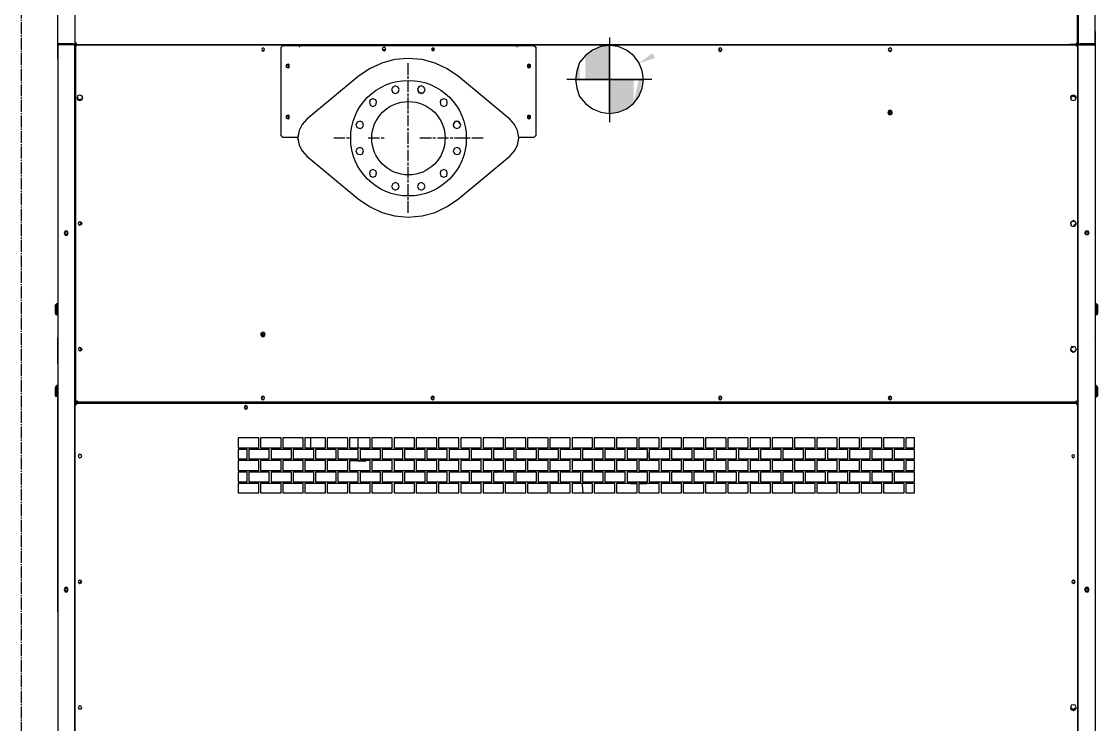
# Model space of a CAD drawing. Header units: millimetres. Extents: x -18489 to 17339, y -1599 to 10961.
# Drawn here: x -15118.1 to -14893.3, y 8070 to 8216.9 of the extents above; entities that cross this region are included whole.
import ezdxf

# ---------------------------------------------------------------- set-up
doc = ezdxf.new("R2010")
doc.units = ezdxf.units.MM
doc.linetypes.add('X-CUB3-L10$0$COL-CEN-LIN', pattern=[3.25, 2.5, -0.25, 0.25, -0.25])
doc.layers.add('188K-SM-03-F10-MECH-EQ-Y2257103$0$Micron CUP L10 CDA EQU$0$M-EQPM-AD', color=5, linetype='Continuous')
doc.layers.add('X-CUB3-L10$0$CCL', color=8, linetype='X-CUB3-L10$0$COL-CEN-LIN')

# ---------------------------------------------------------------- blocks, each defined once
blk = doc.blocks.new('188K-SM-03-F10-MECH-EQ-Y2257103$0$Micron CUP L10 CDA EQU$0$A$C4e6b34ef')
for points in [[(402.6, 2157.9), (406.2, 2160.4), (422.1, 2160.4), (425.8, 2157.9)], [(573.9, 2157.9), (577.5, 2160.4), (594.7, 2160.4), (597.1, 2157.9)], [(3.7, 2139.6), (0, 2142), (-4.9, 2139.6), (-4.9, 2135.9), (0, 2133.5), (3.7, 2135.9)], [(-4.9, 2139.6), (-4.9, 2135.9), (0, 2133.5), (3.7, 2135.9), (3.7, 2139.6), (0, 2142)], [(-3.7, 2138.4), (-2.4, 2135.9), (0, 2134.7), (1.2, 2135.9), (2.4, 2138.4), (1.2, 2139.6), (0, 2140.8), (-2.4, 2139.6), (-3.7, 2138.4), (-2.4, 2134.7), (2.4, 2134.7), (3.7, 2138.4), (2.4, 2140.8), (-2.4, 2140.8)], [(740.3, 2139.6), (740.3, 2135.9), (745.2, 2133.5), (748.8, 2135.9), (748.8, 2139.6), (745.2, 2142)], [(741.5, 2138.4), (742.7, 2135.9), (745.2, 2134.7), (746.4, 2135.9), (747.6, 2138.4), (746.4, 2139.6), (745.2, 2140.8), (742.7, 2139.6), (741.5, 2138.4), (742.7, 2134.7), (747.6, 2134.7), (748.8, 2138.4), (747.6, 2140.8), (742.7, 2140.8)], [(386.6, 2116.3), (387.9, 2116.3), (389.1, 2117.6), (387.9, 2116.3)], [(1021.7, 2109), (1022.9, 2105.3), (1027.8, 2102.9), (1031.5, 2105.3), (1032.7, 2109), (1031.5, 2113.9), (1027.8, 2115.1), (1022.9, 2113.9)], [(1027.8, 2115.1), (1029, 2113.9), (1025.4, 2113.9), (1022.9, 2111.4), (1022.9, 2109), (1025.4, 2113.9)], [(-249.6, 2109), (-249.6, 2106.6), (-247.2, 2105.3), (-244.7, 2106.6), (-243.5, 2109), (-244.7, 2111.4), (-247.2, 2112.7), (-249.6, 2111.4)], [(12.2, 2109), (13.5, 2106.6), (15.9, 2105.3), (18.4, 2106.6), (19.6, 2109), (18.4, 2111.4), (15.9, 2112.7), (13.5, 2111.4)], [(13.5, 2109), (13.5, 2107.8), (15.9, 2106.6), (18.4, 2107.8), (18.4, 2111.4), (15.9, 2112.7), (13.5, 2111.4)], [(275.3, 2109), (276.5, 2106.6), (279, 2105.3), (281.4, 2106.6), (282.6, 2109), (281.4, 2111.4), (279, 2112.7), (276.5, 2111.4)], [(499.2, 2109), (500.4, 2107.8), (501.7, 2106.6), (504.1, 2107.8), (505.3, 2109), (504.1, 2111.4), (501.7, 2112.7), (500.4, 2111.4)], [(761.1, 2109), (762.3, 2106.6), (764.7, 2105.3), (767.2, 2106.6), (768.4, 2109), (767.2, 2111.4), (764.7, 2112.7), (762.3, 2111.4)], [(762.3, 2109), (762.3, 2107.8), (764.7, 2106.6), (767.2, 2107.8), (767.2, 2111.4), (764.7, 2112.7), (762.3, 2111.4)], [(1022.9, 2109), (1022.9, 2106.6), (1025.4, 2105.3)], [(221.5, 1735.4), (221.5, 1778.2), (201.9, 1778.2), (201.9, 1735.4)], [(244.7, 1759.9), (244.7, 1778.2), (225.1, 1778.2), (225.1, 1759.9)], [(269.2, 1735.4), (269.2, 1778.2), (248.4, 1778.2), (248.4, 1735.4)], [(292.4, 1759.9), (292.4, 1778.2), (272.9, 1778.2), (272.9, 1759.9)], [(316.9, 1735.4), (316.9, 1778.2), (296.1, 1778.2), (296.1, 1735.4)], [(244.7, 1713.4), (244.7, 1756.2), (225.1, 1756.2), (225.1, 1713.4)], [(292.4, 1713.4), (292.4, 1756.2), (272.9, 1756.2), (272.9, 1713.4)], [(376.9, 1762.3), (378.1, 1759.9), (380.5, 1758.7), (383, 1759.9), (384.2, 1762.3), (383, 1764.8), (380.5, 1766), (378.1, 1764.8)], [(378.1, 1762.3), (378.1, 1759.9), (383, 1759.9), (383, 1763.6), (380.5, 1764.8), (378.1, 1763.6)], [(221.5, 1688.9), (221.5, 1731.7), (201.9, 1731.7), (201.9, 1688.9)], [(269.2, 1688.9), (269.2, 1731.7), (248.4, 1731.7), (248.4, 1688.9)], [(316.9, 1688.9), (316.9, 1731.7), (296.1, 1731.7), (296.1, 1688.9)], [(528.6, 1724.4), (533.5, 1722), (537.1, 1724.4), (537.1, 1729.3), (533.5, 1731.7), (528.6, 1729.3)], [(537.1, 1724.4), (537.1, 1729.3), (533.5, 1731.7), (528.6, 1729.3), (528.6, 1724.4), (533.5, 1722)], [(244.7, 1666.9), (244.7, 1709.7), (225.1, 1709.7), (225.1, 1666.9)], [(292.4, 1666.9), (292.4, 1709.7), (272.9, 1709.7), (272.9, 1666.9)], [(396.4, 1726.9), (397.7, 1724.4), (400.1, 1723.2), (402.6, 1724.4), (403.8, 1726.9), (402.6, 1729.3), (400.1, 1730.5), (397.7, 1729.3)], [(397.7, 1726.9), (397.7, 1724.4), (400.1, 1723.2), (402.6, 1724.4), (402.6, 1728.1), (400.1, 1729.3), (397.7, 1728.1)], [(529.8, 1726.9), (531, 1724.4), (533.5, 1723.2), (534.7, 1724.4), (535.9, 1726.9), (534.7, 1728.1), (533.5, 1729.3), (531, 1728.1), (529.8, 1726.9), (531, 1724.4), (533.5, 1723.2), (535.9, 1724.4), (537.1, 1726.9), (535.9, 1729.3), (533.5, 1730.5), (531, 1729.3)], [(1125.7, 1726.9), (1126.9, 1724.4), (1129.4, 1723.2), (1130.6, 1724.4), (1131.8, 1726.9), (1130.6, 1728.1), (1129.4, 1729.3), (1126.9, 1728.1)], [(221.5, 1642.4), (221.5, 1685.3), (201.9, 1685.3), (201.9, 1642.4)], [(269.2, 1642.4), (269.2, 1685.3), (248.4, 1685.3), (248.4, 1642.4)], [(316.9, 1642.4), (316.9, 1685.3), (296.1, 1685.3), (296.1, 1642.4)], [(983.8, 1674.2), (985, 1673), (987.4, 1671.8), (988.6, 1673), (989.9, 1674.2), (988.6, 1676.7), (987.4, 1677.9), (985, 1676.7)], [(983.8, 1674.2), (985, 1671.8), (989.9, 1671.8), (991.1, 1674.2), (989.9, 1677.9), (985, 1677.9)], [(1090.2, 1674.2), (1091.4, 1673), (1093.9, 1671.8), (1095.1, 1673), (1096.3, 1674.2), (1095.1, 1676.7), (1093.9, 1677.9), (1091.4, 1676.7)], [(1090.2, 1674.2), (1091.4, 1671.8), (1096.3, 1671.8), (1097.5, 1674.2), (1096.3, 1677.9), (1091.4, 1677.9)], [(244.7, 1620.4), (244.7, 1663.2), (225.1, 1663.2), (225.1, 1620.4)], [(292.4, 1620.4), (292.4, 1663.2), (272.9, 1663.2), (272.9, 1620.4)], [(943.4, 1192.2), (944.6, 1192.2), (959.3, 1194.6), (971.5, 1200.7), (982.5, 1210.5), (1071.8, 1318.2), (1087.8, 1341.4), (1100, 1367.1), (1107.3, 1394), (1109.8, 1423.4), (1107.3, 1451.5), (1100, 1478.5), (1087.8, 1504.2), (1071.8, 1527.4), (982.5, 1635.1), (971.5, 1644.9), (959.3, 1651), (944.6, 1653.4), (943.4, 1653.4), (928.7, 1651), (916.5, 1644.9), (905.4, 1635.1), (816.1, 1527.4), (800.2, 1504.2), (788, 1478.5), (780.6, 1451.5), (778.2, 1423.4), (780.6, 1394), (788, 1367.1), (800.2, 1341.4), (816.1, 1318.2), (905.4, 1210.5), (916.5, 1200.7), (928.7, 1194.6)], [(221.5, 1595.9), (221.5, 1638.8), (201.9, 1638.8), (201.9, 1595.9)], [(269.2, 1595.9), (269.2, 1638.8), (248.4, 1638.8), (248.4, 1595.9)], [(316.9, 1595.9), (316.9, 1638.8), (296.1, 1638.8), (296.1, 1595.9)], [(244.7, 1573.9), (244.7, 1616.7), (225.1, 1616.7), (225.1, 1573.9)], [(292.4, 1573.9), (292.4, 1616.7), (272.9, 1616.7), (272.9, 1573.9)], [(221.5, 1549.4), (221.5, 1592.3), (201.9, 1592.3), (201.9, 1549.4)], [(269.2, 1549.4), (269.2, 1592.3), (248.4, 1592.3), (248.4, 1549.4)], [(316.9, 1549.4), (316.9, 1592.3), (296.1, 1592.3), (296.1, 1549.4)], [(244.7, 1527.4), (244.7, 1570.2), (225.1, 1570.2), (225.1, 1527.4)], [(292.4, 1527.4), (292.4, 1570.2), (272.9, 1570.2), (272.9, 1527.4)], [(221.5, 1502.9), (221.5, 1545.8), (201.9, 1545.8), (201.9, 1502.9)], [(269.2, 1502.9), (269.2, 1545.8), (248.4, 1545.8), (248.4, 1502.9)], [(316.9, 1502.9), (316.9, 1545.8), (296.1, 1545.8), (296.1, 1502.9)], [(909.1, 1523.7), (910.3, 1518.8), (916.5, 1516.4), (921.3, 1518.8), (923.8, 1523.7), (921.3, 1529.9), (916.5, 1532.3), (910.3, 1529.9)], [(963, 1523.7), (965.4, 1518.8), (970.3, 1516.4), (976.4, 1518.8), (978.9, 1523.7), (976.4, 1529.9), (970.3, 1532.3), (965.4, 1529.9)], [(244.7, 1480.9), (244.7, 1523.7), (225.1, 1523.7), (225.1, 1480.9)], [(292.4, 1480.9), (292.4, 1523.7), (272.9, 1523.7), (272.9, 1480.9)], [(221.5, 1456.4), (221.5, 1499.3), (201.9, 1499.3), (201.9, 1456.4)], [(269.2, 1456.4), (269.2, 1499.3), (248.4, 1499.3), (248.4, 1456.4)], [(316.9, 1456.4), (316.9, 1499.3), (296.1, 1499.3), (296.1, 1456.4)], [(861.4, 1496.8), (863.8, 1490.7), (870, 1489.5), (874.9, 1490.7), (877.3, 1496.8), (874.9, 1502.9), (870, 1504.2), (863.8, 1502.9)], [(1009.4, 1496.8), (1011.9, 1490.7), (1018, 1489.5), (1022.9, 1490.7), (1025.4, 1496.8), (1022.9, 1502.9), (1018, 1504.2), (1011.9, 1502.9)], [(244.7, 1434.4), (244.7, 1477.2), (225.1, 1477.2), (225.1, 1434.4)], [(292.4, 1434.4), (292.4, 1477.2), (272.9, 1477.2), (272.9, 1434.4)], [(1125.7, 1473.6), (1126.9, 1471.1), (1129.4, 1469.9), (1131.8, 1471.1), (1133, 1473.6), (1131.8, 1476), (1129.4, 1477.2), (1126.9, 1476)], [(221.5, 1409.9), (221.5, 1452.8), (201.9, 1452.8), (201.9, 1409.9)], [(269.2, 1409.9), (269.2, 1452.8), (248.4, 1452.8), (248.4, 1409.9)], [(316.9, 1409.9), (316.9, 1452.8), (296.1, 1452.8), (296.1, 1409.9)], [(834.5, 1450.3), (836.9, 1444.2), (841.8, 1441.8), (847.9, 1444.2), (850.4, 1450.3), (847.9, 1455.2), (841.8, 1457.7), (836.9, 1455.2)], [(1036.4, 1450.3), (1038.8, 1444.2), (1044.9, 1441.8), (1049.8, 1444.2), (1052.3, 1450.3), (1049.8, 1455.2), (1044.9, 1457.7), (1038.8, 1455.2)], [(244.7, 1387.9), (244.7, 1430.7), (225.1, 1430.7), (225.1, 1387.9)], [(292.4, 1387.9), (292.4, 1430.7), (272.9, 1430.7), (272.9, 1387.9)], [(221.5, 1363.5), (221.5, 1406.3), (201.9, 1406.3), (201.9, 1363.5)], [(269.2, 1363.5), (269.2, 1406.3), (248.4, 1406.3), (248.4, 1363.5)], [(316.9, 1363.5), (316.9, 1406.3), (296.1, 1406.3), (296.1, 1363.5)], [(834.5, 1395.3), (836.9, 1390.4), (841.8, 1387.9), (847.9, 1390.4), (850.4, 1395.3), (847.9, 1401.4), (841.8, 1403.8), (836.9, 1401.4)], [(1036.4, 1395.3), (1038.8, 1390.4), (1044.9, 1387.9), (1049.8, 1390.4), (1052.3, 1395.3), (1049.8, 1401.4), (1044.9, 1403.8), (1038.8, 1401.4)], [(244.7, 1341.4), (244.7, 1384.3), (225.1, 1384.3), (225.1, 1341.4)], [(292.4, 1341.4), (292.4, 1384.3), (272.9, 1384.3), (272.9, 1341.4)], [(396.4, 1372), (397.7, 1369.6), (400.1, 1368.3), (402.6, 1369.6), (403.8, 1372), (402.6, 1374.5), (400.1, 1375.7), (397.7, 1374.5)], [(397.7, 1372), (397.7, 1369.6), (400.1, 1368.3), (402.6, 1369.6), (402.6, 1373.2), (400.1, 1374.5), (397.7, 1373.2)], [(1125.7, 1372), (1126.9, 1369.6), (1129.4, 1368.3), (1130.6, 1369.6), (1131.8, 1372), (1130.6, 1373.2), (1129.4, 1374.5), (1126.9, 1373.2)], [(221.5, 1317), (221.5, 1359.8), (201.9, 1359.8), (201.9, 1317)], [(269.2, 1317), (269.2, 1359.8), (248.4, 1359.8), (248.4, 1317)], [(316.9, 1317), (316.9, 1359.8), (296.1, 1359.8), (296.1, 1317)], [(391.5, 1358.6), (389.1, 1358.6)], [(861.4, 1348.8), (863.8, 1342.6), (870, 1341.4), (874.9, 1342.6), (877.3, 1348.8), (874.9, 1354.9), (870, 1356.1), (863.8, 1354.9)], [(1009.4, 1348.8), (1011.9, 1342.6), (1018, 1341.4), (1022.9, 1342.6), (1025.4, 1348.8), (1022.9, 1354.9), (1018, 1356.1), (1011.9, 1354.9)], [(244.7, 1294.9), (244.7, 1337.8), (225.1, 1337.8), (225.1, 1294.9)], [(292.4, 1294.9), (292.4, 1337.8), (272.9, 1337.8), (272.9, 1294.9)], [(909.1, 1321.8), (910.3, 1315.7), (916.5, 1313.3), (921.3, 1315.7), (923.8, 1321.8), (921.3, 1326.7), (916.5, 1329.2), (910.3, 1326.7)], [(963, 1321.8), (965.4, 1315.7), (970.3, 1313.3), (976.4, 1315.7), (978.9, 1321.8), (976.4, 1326.7), (970.3, 1329.2), (965.4, 1326.7)], [(221.5, 1270.5), (221.5, 1313.3), (201.9, 1313.3), (201.9, 1270.5)], [(269.2, 1270.5), (269.2, 1313.3), (248.4, 1313.3), (248.4, 1270.5)], [(316.9, 1270.5), (316.9, 1313.3), (296.1, 1313.3), (296.1, 1270.5)], [(244.7, 1248.4), (244.7, 1291.3), (225.1, 1291.3), (225.1, 1248.4)], [(292.4, 1248.4), (292.4, 1291.3), (272.9, 1291.3), (272.9, 1248.4)], [(221.5, 1224), (221.5, 1266.8), (201.9, 1266.8), (201.9, 1224)], [(269.2, 1224), (269.2, 1266.8), (248.4, 1266.8), (248.4, 1224)], [(316.9, 1224), (316.9, 1266.8), (296.1, 1266.8), (296.1, 1224)], [(244.7, 1201.9), (244.7, 1244.8), (225.1, 1244.8), (225.1, 1201.9)], [(292.4, 1201.9), (292.4, 1244.8), (272.9, 1244.8), (272.9, 1201.9)], [(221.5, 1177.5), (221.5, 1220.3), (201.9, 1220.3), (201.9, 1177.5)], [(269.2, 1177.5), (269.2, 1220.3), (248.4, 1220.3), (248.4, 1177.5)], [(316.9, 1177.5), (316.9, 1220.3), (296.1, 1220.3), (296.1, 1177.5)], [(244.7, 1155.4), (244.7, 1198.3), (225.1, 1198.3), (225.1, 1155.4)], [(292.4, 1155.4), (292.4, 1198.3), (272.9, 1198.3), (272.9, 1155.4)], [(221.5, 1131), (221.5, 1173.8), (201.9, 1173.8), (201.9, 1131)], [(269.2, 1131), (269.2, 1173.8), (248.4, 1173.8), (248.4, 1131)], [(316.9, 1131), (316.9, 1173.8), (296.1, 1173.8), (296.1, 1131)], [(983.8, 1171.3), (985, 1168.9), (987.4, 1167.7), (988.6, 1168.9), (989.9, 1171.3), (988.6, 1172.6), (987.4, 1173.8), (985, 1172.6)], [(983.8, 1171.3), (985, 1167.7), (989.9, 1167.7), (991.1, 1171.3), (989.9, 1173.8), (985, 1173.8)], [(1090.2, 1171.3), (1091.4, 1168.9), (1093.9, 1167.7), (1095.1, 1168.9), (1096.3, 1171.3), (1095.1, 1172.6), (1093.9, 1173.8), (1091.4, 1172.6)], [(1090.2, 1171.3), (1091.4, 1167.7), (1096.3, 1167.7), (1097.5, 1171.3), (1096.3, 1173.8), (1091.4, 1173.8)], [(244.7, 1108.9), (244.7, 1151.8), (225.1, 1151.8), (225.1, 1108.9)], [(292.4, 1108.9), (292.4, 1151.8), (272.9, 1151.8), (272.9, 1108.9)], [(221.5, 1084.5), (221.5, 1127.3), (201.9, 1127.3), (201.9, 1084.5)], [(269.2, 1084.5), (269.2, 1127.3), (248.4, 1127.3), (248.4, 1084.5)], [(316.9, 1084.5), (316.9, 1127.3), (296.1, 1127.3), (296.1, 1084.5)], [(244.7, 1062.5), (244.7, 1105.3), (225.1, 1105.3), (225.1, 1062.5)], [(292.4, 1062.5), (292.4, 1105.3), (272.9, 1105.3), (272.9, 1062.5)], [(221.5, 1038), (221.5, 1080.8), (201.9, 1080.8), (201.9, 1038)], [(269.2, 1038), (269.2, 1080.8), (248.4, 1080.8), (248.4, 1038)], [(316.9, 1038), (316.9, 1080.8), (296.1, 1080.8), (296.1, 1038)], [(244.7, 1016), (244.7, 1058.8), (225.1, 1058.8), (225.1, 1016)], [(292.4, 1016), (292.4, 1058.8), (272.9, 1058.8), (272.9, 1016)], [(1065.7, 1073.5), (1047.4, 1071), (1030.2, 1064.9), (1015.6, 1052.7), (1004.6, 1038), (997.2, 1020.9), (994.8, 1002.5), (1065.7, 1002.5)], [(1136.7, 1002.5), (1134.3, 1020.9), (1126.9, 1038), (1115.9, 1052.7), (1101.2, 1064.9), (1084.1, 1071), (1065.7, 1073.5), (1065.7, 1002.5)], [(221.5, 991.5), (221.5, 1034.3), (201.9, 1034.3), (201.9, 991.5)], [(269.2, 991.5), (269.2, 1034.3), (248.4, 1034.3), (248.4, 991.5)], [(316.9, 991.5), (316.9, 1034.3), (296.1, 1034.3), (296.1, 991.5)], [(244.7, 969.5), (244.7, 1012.3), (225.1, 1012.3), (225.1, 969.5)], [(292.4, 969.5), (292.4, 1012.3), (272.9, 1012.3), (272.9, 969.5)], [(994.8, 1002.5), (997.2, 984.1), (1004.6, 967), (1015.6, 952.3), (1030.2, 941.3), (1047.4, 934), (1065.7, 931.5), (1065.7, 1002.5)], [(1065.7, 931.5), (1084.1, 934), (1101.2, 941.3), (1115.9, 952.3), (1126.9, 967), (1134.3, 984.1), (1136.7, 1002.5), (1065.7, 1002.5)], [(221.5, 945), (221.5, 987.8), (201.9, 987.8), (201.9, 945)], [(269.2, 945), (269.2, 987.8), (248.4, 987.8), (248.4, 945)], [(316.9, 945), (316.9, 987.8), (296.1, 987.8), (296.1, 945)], [(244.7, 923), (244.7, 965.8), (225.1, 965.8), (225.1, 923)], [(292.4, 923), (292.4, 965.8), (272.9, 965.8), (272.9, 923)], [(221.5, 898.5), (221.5, 941.3), (201.9, 941.3), (201.9, 898.5)], [(269.2, 898.5), (269.2, 941.3), (248.4, 941.3), (248.4, 898.5)], [(316.9, 898.5), (316.9, 941.3), (296.1, 941.3), (296.1, 898.5)], [(244.7, 876.5), (244.7, 919.3), (225.1, 919.3), (225.1, 876.5)], [(292.4, 876.5), (292.4, 919.3), (272.9, 919.3), (272.9, 876.5)], [(221.5, 852), (221.5, 894.8), (201.9, 894.8), (201.9, 852)], [(269.2, 852), (269.2, 894.8), (248.4, 894.8), (248.4, 852)], [(316.9, 852), (316.9, 894.8), (296.1, 894.8), (296.1, 852)], [(244.7, 830), (244.7, 872.8), (225.1, 872.8), (225.1, 830)], [(292.4, 830), (292.4, 872.8), (272.9, 872.8), (272.9, 830)], [(221.5, 805.5), (221.5, 848.3), (201.9, 848.3), (201.9, 805.5)], [(269.2, 805.5), (269.2, 848.3), (248.4, 848.3), (248.4, 805.5)], [(316.9, 805.5), (316.9, 848.3), (296.1, 848.3), (296.1, 805.5)], [(244.7, 783.5), (244.7, 826.3), (225.1, 826.3), (225.1, 783.5)], [(292.4, 783.5), (292.4, 826.3), (272.9, 826.3), (272.9, 783.5)], [(221.5, 759), (221.5, 801.8), (201.9, 801.8), (201.9, 759)], [(269.2, 759), (269.2, 801.8), (248.4, 801.8), (248.4, 759)], [(316.9, 759), (316.9, 801.8), (296.1, 801.8), (296.1, 759)], [(244.7, 737), (244.7, 779.8), (225.1, 779.8), (225.1, 737)], [(292.4, 737), (292.4, 779.8), (272.9, 779.8), (272.9, 737)], [(396.4, 771.2), (397.7, 768.8), (400.1, 767.6), (402.6, 768.8), (403.8, 771.2), (402.6, 773.7), (400.1, 774.9), (397.7, 773.7)], [(397.7, 771.2), (397.7, 768.8), (402.6, 768.8), (402.6, 773.7), (397.7, 773.7)], [(1124.5, 771.2), (1125.7, 768.8), (1128.1, 767.6), (1130.6, 768.8), (1131.8, 771.2), (1130.6, 773.7), (1128.1, 774.9), (1125.7, 773.7)], [(1125.7, 771.2), (1126.9, 768.8), (1130.6, 768.8), (1131.8, 771.2), (1130.6, 773.7), (1126.9, 773.7)], [(221.5, 712.5), (221.5, 755.3), (201.9, 755.3), (201.9, 712.5)], [(269.2, 712.5), (269.2, 755.3), (248.4, 755.3), (248.4, 712.5)], [(316.9, 712.5), (316.9, 755.3), (296.1, 755.3), (296.1, 712.5)], [(244.7, 690.5), (244.7, 733.3), (225.1, 733.3), (225.1, 690.5)], [(292.4, 690.5), (292.4, 733.3), (272.9, 733.3), (272.9, 690.5)], [(221.5, 666), (221.5, 708.8), (201.9, 708.8), (201.9, 666)], [(269.2, 666), (269.2, 708.8), (248.4, 708.8), (248.4, 666)], [(316.9, 666), (316.9, 708.8), (296.1, 708.8), (296.1, 666)], [(244.7, 644), (244.7, 686.8), (225.1, 686.8), (225.1, 644)], [(292.4, 644), (292.4, 686.8), (272.9, 686.8), (272.9, 644)], [(221.5, 619.5), (221.5, 662.3), (201.9, 662.3), (201.9, 619.5)], [(269.2, 619.5), (269.2, 662.3), (248.4, 662.3), (248.4, 619.5)], [(316.9, 619.5), (316.9, 662.3), (296.1, 662.3), (296.1, 619.5)], [(244.7, 597.5), (244.7, 640.3), (225.1, 640.3), (225.1, 597.5)], [(292.4, 597.5), (292.4, 640.3), (272.9, 640.3), (272.9, 597.5)], [(221.5, 573), (221.5, 615.8), (201.9, 615.8), (201.9, 573)], [(269.2, 573), (269.2, 615.8), (248.4, 615.8), (248.4, 573)], [(316.9, 573), (316.9, 615.8), (296.1, 615.8), (296.1, 573)], [(244.7, 551), (244.7, 593.8), (225.1, 593.8), (225.1, 551)], [(292.4, 551), (292.4, 593.8), (272.9, 593.8), (272.9, 551)], [(221.5, 526.5), (221.5, 569.4), (201.9, 569.4), (201.9, 526.5)], [(269.2, 526.5), (269.2, 569.4), (248.4, 569.4), (248.4, 526.5)], [(316.9, 526.5), (316.9, 569.4), (296.1, 569.4), (296.1, 526.5)], [(244.7, 504.5), (244.7, 547.3), (225.1, 547.3), (225.1, 504.5)], [(292.4, 504.5), (292.4, 547.3), (272.9, 547.3), (272.9, 504.5)], [(221.5, 480), (221.5, 522.9), (201.9, 522.9), (201.9, 480)], [(269.2, 480), (269.2, 522.9), (248.4, 522.9), (248.4, 480)], [(316.9, 480), (316.9, 522.9), (296.1, 522.9), (296.1, 480)], [(244.7, 458), (244.7, 500.8), (225.1, 500.8), (225.1, 458)], [(292.4, 458), (292.4, 500.8), (272.9, 500.8), (272.9, 458)], [(221.5, 433.5), (221.5, 476.4), (201.9, 476.4), (201.9, 433.5)], [(269.2, 433.5), (269.2, 476.4), (248.4, 476.4), (248.4, 433.5)], [(316.9, 433.5), (316.9, 476.4), (296.1, 476.4), (296.1, 433.5)], [(244.7, 411.5), (244.7, 454.3), (225.1, 454.3), (225.1, 411.5)], [(292.4, 411.5), (292.4, 454.3), (272.9, 454.3), (272.9, 411.5)], [(221.5, 387), (221.5, 429.9), (201.9, 429.9), (201.9, 387)], [(269.2, 387), (269.2, 429.9), (248.4, 429.9), (248.4, 387)], [(316.9, 387), (316.9, 429.9), (296.1, 429.9), (296.1, 387)], [(244.7, 365), (244.7, 407.8), (225.1, 407.8), (225.1, 365)], [(292.4, 365), (292.4, 407.8), (272.9, 407.8), (272.9, 365)], [(396.4, 416.4), (397.7, 414), (400.1, 412.7), (402.6, 414), (403.8, 416.4), (402.6, 418.9), (400.1, 420.1), (397.7, 418.9)], [(397.7, 416.4), (397.7, 414), (400.1, 412.7), (402.6, 414), (402.6, 417.6), (400.1, 418.9), (397.7, 417.6)], [(992.3, 414), (996, 411.5), (1000.9, 414), (1000.9, 418.9), (996, 421.3), (992.3, 418.9)], [(999.7, 414), (999.7, 418.9), (996, 421.3), (992.3, 418.9), (992.3, 414), (996, 411.5)], [(992.3, 416.4), (993.5, 414), (996, 412.7), (998.4, 414), (999.7, 416.4), (998.4, 418.9), (996, 420.1), (993.5, 418.9)], [(993.5, 416.4), (994.8, 414), (996, 412.7), (998.4, 414), (998.4, 417.6), (996, 418.9), (994.8, 417.6)], [(1124.5, 416.4), (1125.7, 414), (1128.1, 412.7), (1130.6, 414), (1131.8, 416.4), (1130.6, 418.9), (1128.1, 420.1), (1125.7, 418.9)], [(221.5, 365), (221.5, 383.4), (201.9, 383.4), (201.9, 365)], [(269.2, 365), (269.2, 383.4), (248.4, 383.4), (248.4, 365)], [(316.9, 365), (316.9, 383.4), (296.1, 383.4), (296.1, 365)], [(-253.3, 33), (-250.8, 29.4), (-247.2, 26.9), (-242.3, 29.4), (-241, 33), (-242.3, 37.9), (-247.2, 39.2), (-250.8, 37.9)], [(-250.8, 35.5), (-248.4, 37.9), (-250.8, 33), (-250.8, 30.6), (-248.4, 29.4), (-250.8, 33)], [(-247.2, 39.2), (-248.4, 37.9), (-244.7, 37.9)], [(12.2, 33), (13.5, 30.6), (15.9, 29.4), (18.4, 30.6), (19.6, 33), (18.4, 35.5), (15.9, 36.7), (13.5, 35.5)], [(13.5, 33), (13.5, 31.8), (15.9, 30.6), (18.4, 31.8), (18.4, 35.5), (15.9, 36.7), (13.5, 35.5)], [(275.3, 33), (276.5, 31.8), (279, 30.6), (280.2, 31.8), (281.4, 33), (280.2, 35.5), (279, 36.7), (276.5, 35.5)], [(389.1, 25.7), (387.9, 25.7), (386.6, 26.9), (387.9, 25.7)], [(495.5, 33), (498, 29.4), (501.7, 26.9), (506.6, 29.4), (507.8, 33), (506.6, 37.9), (501.7, 39.2), (498, 37.9)], [(496.8, 35.5), (496.8, 33), (499.2, 37.9)], [(506.6, 35.5), (506.6, 33), (504.1, 37.9), (501.7, 39.2), (499.2, 37.9), (504.1, 37.9)], [(758.6, 33), (759.8, 29.4), (764.7, 26.9), (768.4, 29.4), (770.9, 33), (768.4, 37.9), (764.7, 39.2), (759.8, 37.9)], [(759.8, 33), (759.8, 30.6), (762.3, 29.4)], [(769.6, 35.5), (769.6, 33), (767.2, 37.9), (764.7, 39.2), (762.3, 37.9), (767.2, 37.9)], [(1021.7, 33), (1022.9, 29.4), (1027.8, 26.9), (1031.5, 29.4), (1032.7, 33), (1031.5, 37.9), (1027.8, 39.2), (1022.9, 37.9)], [(1031.5, 35.5), (1031.5, 33), (1029, 37.9), (1027.8, 39.2), (1025.4, 37.9), (1029, 37.9)], [(1031.5, 30.6), (1031.5, 33), (1029, 29.4)], [(1135.5, 25.7), (1135.5, 26.9), (1136.7, 26.9), (1137.9, 26.9), (1137.9, 25.7), (1136.7, 25.7), (1136.7, 24.5), (1135.5, 24.5)], [(1141.6, 26.9), (1141.6, 25.7), (1140.4, 25.7), (1141.6, 25.7)], [(0, 0), (3.7, 2.4), (3.7, 7.3), (0, 9.8), (-4.9, 7.3), (-4.9, 2.4)], [(-3.7, 4.9), (-2.4, 2.4), (1.2, 2.4), (2.4, 4.9), (1.2, 7.3), (-2.4, 7.3), (-3.7, 4.9), (-2.4, 2.4), (0, 1.2), (2.4, 2.4), (3.7, 4.9), (2.4, 7.3), (0, 8.6), (-2.4, 7.3)], [(748.8, 2.4), (748.8, 7.3), (745.2, 9.8), (741.5, 7.3), (741.5, 2.4), (745.2, 0)], [(741.5, 4.9), (742.7, 2.4), (746.4, 2.4), (747.6, 4.9), (746.4, 7.3), (742.7, 7.3), (741.5, 4.9), (742.7, 2.4), (745.2, 1.2), (747.6, 2.4), (748.8, 4.9), (747.6, 7.3), (745.2, 8.6), (742.7, 7.3)], [(425.8, -14.7), (422.1, -17.1), (406.2, -17.1), (402.6, -14.7)], [(597.1, -14.7), (594.7, -17.1), (577.5, -17.1), (573.9, -14.7)]]:
    blk.add_lwpolyline(points, close=True)
for points in [[(1136.7, 2154.3), (1137.9, 2153), (1139.1, 2153), (1139.1, 2154.3), (1139.1, 2153), (1140.4, 2153), (1141.6, 2155.5), (1139.1, 2154.3), (1136.7, 2155.5), (-391.5, 2155.5), (-392.8, 2155.5), (-394, 2154.3), (-394, 2153), (-394, 2155.5), (-391.5, 2155.5), (-392.8, 2155.5), (-392.8, 2153), (-392.8, 2121.2), (-367.1, 2121.2), (-365.8, 2121.2)], [(-47.7, 2155.5), (414.8, 2155.5), (425.8, 2155.5), (425.8, 2157.9)], [(-47.7, 2155.5), (414.8, 2155.5), (-47.7, 2155.5)], [(119.9, 2155.5), (118.7, 2155.5)], [(417.2, 2155.5), (416, 2155.5)], [(472.3, 2155.5), (473.5, 2155.5), (526.1, 2155.5)], [(573.9, 2157.9), (573.9, 2155.5), (597.1, 2155.5), (597.1, 2157.9)], [(593.4, 2155.5), (592.2, 2155.5)], [(1109.8, 2155.5), (1111, 2155.5), (1164.8, 2155.5)], [(2638, 2120), (2639.2, 2120), (1139.1, 2120), (1139.1, 2121.2), (1139.1, 2122.5), (1137.9, 2122.5), (1137.9, 2153), (1136.7, 2155.5), (1141.6, 2155.5), (2669.8, 2155.5), (2671.1, 2155.5), (2672.3, 2154.3), (2672.3, 2153), (2671.1, 2153), (2671.1, 2122.5)], [(1140.4, 2154.3), (1140.4, 2122.5), (1139.1, 2122.5), (1139.1, 2153), (1139.1, 2120), (1139.1, 2118.8), (1139.1, 2101.7)], [(1140.4, 2122.5), (1140.4, 2153)], [(-392.8, 2118.8), (-391.5, 2118.8), (-392.8, 2118.8), (-394, 2117.6), (-394, 2118.8), (-391.5, 2120), (-361, 2120), (1139.1, 2120), (1139.1, 2118.8), (1139.1, 2102.9), (1137.9, 2101.7)], [(-354.8, 2117.6), (-356.1, 2117.6), (-356.1, 2118.8), (-354.8, 2118.8), (386.6, 2118.8)], [(386.6, 2117.6), (389.1, 2117.6), (389.1, 2116.3), (389.1, 2117.6), (389.1, 2118.8), (386.6, 2118.8), (386.6, 2116.3), (387.9, 2116.3), (389.1, 2116.3), (389.1, 26.9), (386.6, 26.9), (386.6, 24.5), (-354.8, 24.5)], [(-146.8, 2120), (-146.8, 2118.8)], [(389.1, 2118.8), (474.7, 2118.8), (474.7, 2120)], [(394, 2117.6), (394, 2115.1), (392.8, 2115.1), (391.5, 2115.1), (391.5, 2116.3), (391.5, 2117.6), (394, 2117.6), (1135.5, 2117.6), (1136.7, 2117.6), (1136.7, 2116.3), (1137.9, 2116.3), (1137.9, 2115.1), (1137.9, 1653.4), (1136.7, 1653.4), (1135.5, 1653.4)], [(391.5, 25.7), (391.5, 26.9), (391.5, 2115.1), (391.5, 2116.3), (394, 2116.3), (391.5, 2116.3)], [(391.5, 2116.3), (392.8, 2116.3), (391.5, 2116.3)], [(1137.9, 2120), (1137.9, 2118.8), (516.3, 2118.8), (516.3, 2120)], [(1141.6, 2117.6), (1139.1, 2117.6), (1139.1, 2116.3), (1141.6, 2116.3), (1141.6, 2118.8), (1884.3, 2118.8)], [(1139.1, 2116.3), (1139.1, 26.9), (1141.6, 26.9), (1141.6, 24.5), (1884.3, 24.5)], [(1140.4, 2120), (1140.4, 2118.8)], [(1140.4, 2116.3), (1140.4, 2117.6), (1140.4, 2118.8), (1141.6, 2118.8)], [(1140.4, 2117.6), (1141.6, 2116.3), (1140.4, 2117.6)], [(389.1, 2099.2), (391.5, 2099.2)], [(498, 2109), (499.2, 2106.6), (501.7, 2105.3), (504.1, 2106.6), (505.3, 2109)], [(500.4, 2105.3), (502.9, 2105.3), (501.7, 2105.3)], [(761.1, 2109), (762.3, 2106.6), (764.7, 2105.3), (767.2, 2106.6), (768.4, 2109)], [(764.7, 2105.3), (763.5, 2105.3), (766, 2105.3)], [(1137.9, 2084.5), (1139.1, 2084.5)], [(389.1, 1811.3), (391.5, 1810.1)], [(533.5, 1726.9), (532.3, 1726.9)], [(1126.9, 1729.3), (1125.7, 1728.1), (1125.7, 1725.6), (1126.9, 1723.2)], [(944.6, 1653.4), (944.6, 1685.3), (948.3, 1688.9), (1133, 1688.9), (1136.7, 1685.3), (1136.7, 1651), (1134.3, 1651), (1134.3, 1649.8), (1136.7, 1649.8), (1136.7, 1195.8), (1134.3, 1195.8), (1134.3, 1194.6), (1136.7, 1194.6), (1136.7, 1160.3), (1133, 1156.7), (948.3, 1156.7), (944.6, 1160.3), (944.6, 1192.2)], [(987.4, 1674.2), (986.2, 1674.2)], [(1093.9, 1674.2), (1092.6, 1674.2)], [(948.3, 1653.4), (939.7, 1653.4)], [(296.1, 1626.5), (316.9, 1626.5)], [(389.1, 1626.5), (391.5, 1626.5)], [(943.4, 1555.6), (943.4, 1578.8)], [(943.4, 1545.8), (943.4, 1551.9)], [(269.2, 1543.3), (268, 1514), (269.2, 1511.5)], [(269.2, 1527.4), (268, 1527.4)], [(296.1, 1527.4), (316.9, 1527.4)], [(389.1, 1527.4), (391.5, 1527.4)], [(943.4, 1483.4), (943.4, 1506.6)], [(943.4, 1473.6), (943.4, 1479.7)], [(1125.7, 1474.8), (1129.4, 1473.6), (1125.7, 1473.6)], [(1129.4, 1474.8), (1126.9, 1474.8)], [(391.5, 1432), (389.1, 1432)], [(786.8, 1423.4), (811.2, 1423.4)], [(813.7, 1423.4), (819.8, 1423.4)], [(823.5, 1423.4), (846.7, 1423.4)], [(850.4, 1423.4), (856.5, 1423.4)], [(858.9, 1423.4), (883.4, 1423.4)], [(885.9, 1423.4), (892, 1423.4)], [(895.7, 1423.4), (918.9, 1423.4)], [(922.6, 1423.4), (928.7, 1423.4)], [(931.1, 1423.4), (955.6, 1423.4)], [(958.1, 1423.4), (964.2, 1423.4)], [(967.8, 1423.4), (991.1, 1423.4)], [(994.8, 1423.4), (1000.9, 1423.4)], [(1003.3, 1423.4), (1027.8, 1423.4)], [(1030.2, 1423.4), (1036.4, 1423.4)], [(1040, 1423.4), (1063.3, 1423.4)], [(1067, 1423.4), (1073.1, 1423.4)], [(1075.5, 1423.4), (1100, 1423.4)], [(391.5, 1397.7), (389.1, 1398.9)], [(943.4, 1374.5), (943.4, 1398.9)], [(1052.3, 1394), (1051, 1400.2), (1044.9, 1403.8), (1038.8, 1400.2), (1036.4, 1394)], [(1037.6, 1396.5), (1037.6, 1392.8)], [(401.3, 1369.6), (402.6, 1373.2)], [(943.4, 1365.9), (943.4, 1372)], [(1129.4, 1374.5), (1129.4, 1368.3)], [(389.1, 1359.8), (391.5, 1361)], [(943.4, 1339), (943.4, 1362.2)], [(943.4, 1329.2), (943.4, 1335.3)], [(943.4, 1302.3), (943.4, 1326.7)], [(972.7, 1314.5), (977.6, 1318.2), (977.6, 1325.5), (971.5, 1329.2), (965.4, 1328)], [(943.4, 1293.7), (943.4, 1299.8)], [(943.4, 1266.8), (943.4, 1290)], [(244.7, 1239.9), (244.7, 1238.6)], [(1136.7, 1192.2), (1137.9, 1192.2), (1137.9, 26.9)], [(987.4, 1171.3), (986.2, 1171.3)], [(1093.9, 1171.3), (1092.6, 1171.3)], [(1065.7, 914.4), (1065.7, 1091.8)], [(201.9, 1057.6), (217.8, 1058.8), (221.5, 1058.8)], [(1153.8, 1002.5), (976.4, 1002.5)], [(220.2, 957.2), (221.5, 957.2), (221.5, 945)], [(221.5, 941.3), (221.5, 926.6), (220.2, 926.6)], [(244.7, 942.5), (243.5, 942.5)], [(244.7, 919.3), (243.5, 919.3)], [(274.1, 919.3), (286.3, 919.3)], [(225.1, 869.1), (223.9, 869.1)], [(225.1, 833.6), (223.9, 833.6)], [(1126.9, 773.7), (1125.7, 772.5), (1125.7, 770), (1126.9, 767.6)], [(225.1, 680.7), (223.9, 680.7)], [(391.5, 599.9), (389.1, 599.9)], [(389.1, 530.2), (391.5, 529)], [(225.1, 514.3), (223.9, 514.3)], [(389.1, 489.8), (391.5, 489.8), (389.1, 491)], [(391.5, 432.3), (389.1, 432.3)], [(397.7, 416.4), (398.9, 418.9)], [(996, 416.4), (994.8, 416.4)], [(1126.9, 418.9), (1125.7, 417.6), (1125.7, 415.2), (1126.9, 412.7)], [(315.7, 383.4), (314.5, 383.4)], [(391.5, 384.6), (389.1, 384.6)], [(225.1, 380.9), (223.9, 380.9)], [(-391.5, 24.5), (-361, 24.5), (-361, 25.7), (-361, 301.4), (-358.5, 301.4), (-358.5, 25.7), (-361, 23.2), (1139.1, 23.2), (1139.1, 20.8), (1137.9, 20.8), (1137.9, -9.8)], [(1139.1, 308.7), (1137.9, 308.7)], [(1139.1, 20.8), (1140.4, 20.8), (1140.4, -9.8), (1141.6, -12.2), (1136.7, -12.2), (-391.5, -12.2), (-392.8, -12.2), (-394, -11), (-394, -9.8), (-392.8, -9.8), (-392.8, 20.8), (-367.1, 20.8), (-367.1, 19.6), (-365.8, 19.6), (-365.8, 20.8), (-365.8, 23.2)], [(-143.2, 24.5), (-143.2, 23.2)], [(386.6, 24.5), (389.1, 24.5), (389.1, 25.7), (386.6, 25.7)], [(391.5, 44), (389.1, 44)], [(391.5, 24.5), (391.5, 25.7), (394, 25.7), (391.5, 25.7), (391.5, 26.9), (392.8, 26.9), (394, 26.9), (394, 24.5), (391.5, 24.5), (389.1, 24.5)], [(392.8, 25.7), (391.5, 25.7), (392.8, 25.7)], [(1135.5, 24.5), (394, 24.5)], [(477.2, 24.5), (477.2, 23.2)], [(516.3, 23.2), (516.3, 24.5)], [(1140.4, 24.5), (1140.4, 23.2), (1139.1, 23.2), (1139.1, 40.4), (1137.9, 40.4), (1139.1, 40.4), (1139.1, 23.2), (1137.9, 23.2), (1137.9, 24.5), (1136.7, 24.5)], [(1136.7, -11), (1137.9, -9.8), (1137.9, 20.8), (1139.1, 20.8), (1139.1, -9.8), (1139.1, 23.2)], [(1139.1, 26.9), (1139.1, 25.7), (1141.6, 25.7)], [(1141.6, 24.5), (1140.4, 24.5), (1140.4, 25.7), (1140.4, 26.9), (1141.6, 26.9)], [(1332.5, 23.2), (1140.4, 23.2)], [(1140.4, -11), (1140.4, -9.8), (1139.1, -9.8), (1139.1, -11), (1139.1, -9.8), (1137.9, -9.8), (1136.7, -12.2), (1139.1, -11), (1141.6, -12.2), (2669.8, -12.2), (2671.1, -12.2), (2672.3, -11), (2672.3, -9.8), (2672.3, -12.2), (2669.8, -12.2), (2671.1, -11), (2671.1, -9.8), (2671.1, 20.8), (2671.1, -9.8)], [(1140.4, -9.8), (1140.4, 20.8)], [(425.8, -14.7), (425.8, -12.2), (402.6, -12.2), (402.6, -14.7)], [(411.1, -12.2), (409.9, -12.2)], [(524.9, -12.2), (526.1, -12.2), (473.5, -12.2)], [(597.1, -14.7), (597.1, -12.2), (573.9, -12.2), (573.9, -14.7)], [(588.5, -12.2), (587.3, -12.2)], [(1164.8, -12.2), (1166.1, -12.2), (1113.5, -12.2)]]:
    blk.add_lwpolyline(points)
for centre, radius in [((943, 1422.5), 120.8), ((943, 1422.6), 76.7)]:
    blk.add_circle(centre, radius)
for points in [[(1101.2, 1064.9), (1084.1, 1071), (1065.7, 1071)], [(1101.2, 1064.9), (1065.7, 1064.9), (1065.7, 1071)], [(1126.9, 1038), (1115.9, 1052.7), (1065.7, 1052.7)], [(1126.9, 1038), (1065.7, 1038), (1065.7, 1052.7)], [(1134.3, 1020.9), (1126.9, 1038), (1065.7, 1038)], [(1134.3, 1020.9), (1065.7, 1020.9), (1065.7, 1038)], [(1136.7, 1002.5), (1134.3, 1020.9), (1065.7, 1020.9)], [(1136.7, 1002.5), (1065.7, 1002.5), (1065.7, 1020.9)], [(1065.7, 984.1), (1065.7, 1002.5), (994.8, 1002.5)], [(1065.7, 984.1), (997.2, 984.1), (994.8, 1002.5)], [(1065.7, 967), (1065.7, 984.1), (997.2, 984.1)], [(1065.7, 967), (1004.6, 967), (997.2, 984.1)], [(1065.7, 952.3), (1065.7, 967), (1004.6, 967)], [(1065.7, 952.3), (1015.6, 952.3), (1004.6, 967)], [(1065.7, 941.3), (1030.2, 941.3), (1015.6, 952.3)], [(1065.7, 934), (1065.7, 941.3), (1030.2, 941.3)], [(1065.7, 931.5), (1065.7, 934), (1047.4, 934)], [(1111, 907.1), (1098.8, 941.3), (1120.8, 913.2)]]:
    blk.add_solid(points)
blk = doc.blocks.new('188K-SM-03-F10-MECH-EQ-Y2257103')
at = {"layer": '188K-SM-03-F10-MECH-EQ-Y2257103$0$Micron CUP L10 CDA EQU$0$M-EQPM-AD', "lineweight": 0, "ltscale": 0.1, "xscale": 0.1, "yscale": 0.1, "zscale": 0.1, "rotation": 89.99999999999999}
blk.add_blockref('188K-SM-03-F10-MECH-EQ-Y2257103$0$Micron CUP L10 CDA EQU$0$A$C4e6b34ef', (-14895.04, 8098.2), dxfattribs=at)
blk = doc.blocks.new('X-CUB3-L10$0$CUB3-10')
at = {"layer": 'X-CUB3-L10$0$CCL'}
blk.add_line((-2280, 0), (-2280, 9982.459), dxfattribs=at)
blk = doc.blocks.new('X-CUB3-L10')
at = {"layer": 'X-CUB3-L10$0$CCL'}
blk.add_blockref('X-CUB3-L10$0$CUB3-10', (-12838.15, -720), dxfattribs=at)

msp = doc.modelspace()

# ---------------------------------------------------------------- block references
msp.add_blockref('188K-SM-03-F10-MECH-EQ-Y2257103', (0, 0))

# ---------------------------------------------------------------- next in the draw order: block references
msp.add_blockref('X-CUB3-L10', (0, 0))

doc.saveas('drawing.dxf')
